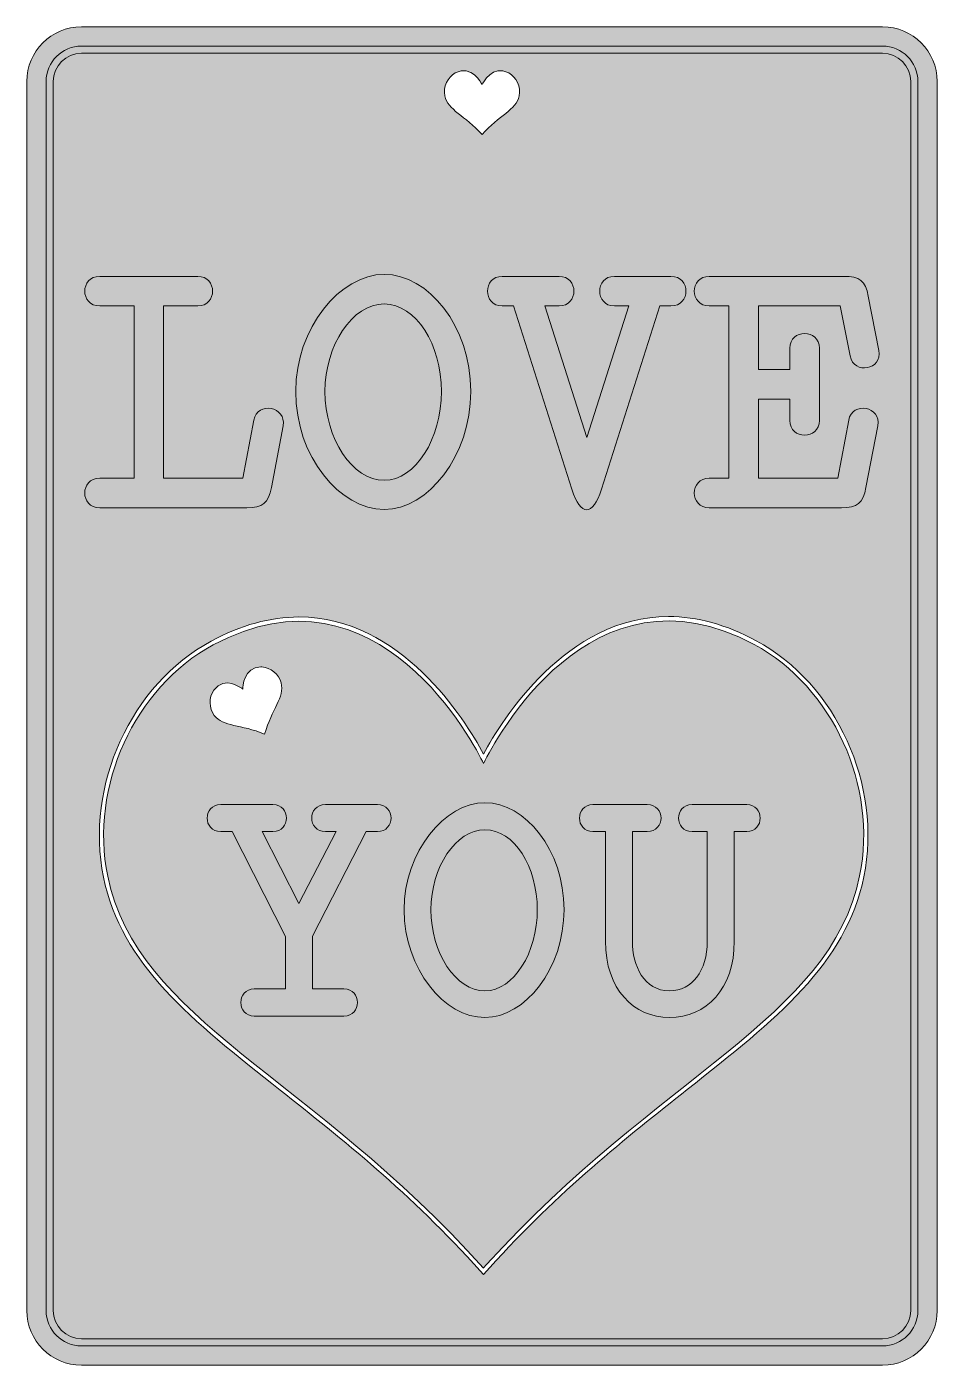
# Model space of a CAD drawing. Extents: x 15 to 672, y -983 to -17.
import ezdxf

# ---------------------------------------------------------------- set-up
doc = ezdxf.new("R2010")
doc.units = 0
doc.header["$MEASUREMENT"] = 0
doc.layers.add('Layer 1', color=7, linetype='Continuous', lineweight=0)

# ---------------------------------------------------------------- blocks, each defined once
blk = doc.blocks.new('Block_1')
at = {"layer": 'Layer 1', "true_color": 0x7c3800, "transparency": 33554687}
h = blk.add_hatch(color=36, dxfattribs=at)
h.dxf.hatch_style = 2
edge = h.paths.add_edge_path()
edge.add_spline(control_points=[(191.59, -349.5), (189.43, -360.55), (185.34, -364.15), (173.81, -364.15), (173.81, -364.15), (67.66, -364.15), (67.66, -364.15), (53.25, -364.15), (53.25, -342.77), (67.66, -342.77), (67.66, -342.77), (92.64, -342.77), (92.64, -342.77), (92.64, -342.77), (92.64, -218.36), (92.64, -218.36), (92.64, -218.36), (67.66, -218.36), (67.66, -218.36), (53.25, -218.36), (53.25, -196.99), (67.66, -196.99), (67.66, -196.99), (138.51, -196.99), (138.51, -196.99), (152.68, -196.99), (152.68, -218.36), (138.51, -218.36), (138.51, -218.36), (113.77, -218.36), (113.77, -218.36), (113.77, -218.36), (113.77, -342.77), (113.77, -342.77), (113.77, -342.77), (170.93, -342.77), (170.93, -342.77), (170.93, -342.77), (178.86, -300.74), (178.86, -300.74), (181.5, -287.05), (202.63, -290.9), (199.99, -304.83), (199.99, -304.83), (191.59, -349.5), (191.59, -349.5)], knot_values=[0, 0, 0, 0, 1, 1, 1, 2, 2, 2, 3, 3, 3, 4, 4, 4, 5, 5, 5, 6, 6, 6, 7, 7, 7, 8, 8, 8, 9, 9, 9, 10, 10, 10, 11, 11, 11, 12, 12, 12, 13, 13, 13, 14, 14, 14, 15, 15, 15, 15], degree=3, periodic=0)
h = blk.add_hatch(color=36, dxfattribs=at)
h.dxf.hatch_style = 2
edge = h.paths.add_edge_path()
edge.add_spline(control_points=[(273, -216.92), (249.95, -216.92), (230.25, -246.94), (230.25, -280.09), (230.25, -314.19), (249.95, -344.22), (273, -344.22), (295.82, -344.22), (314.31, -313.95), (314.31, -280.09), (314.31, -246.22), (296.06, -216.92), (273, -216.92)], knot_values=[0, 0, 0, 0, 1, 1, 1, 2, 2, 2, 3, 3, 3, 4, 4, 4, 4], degree=3, periodic=0)
edge = h.paths.add_edge_path()
edge.add_spline(control_points=[(273, -365.35), (241.06, -365.35), (209.12, -327.16), (209.12, -280.09), (209.12, -234.22), (241.3, -195.55), (273, -195.55), (304.71, -195.55), (335.45, -232.77), (335.45, -280.09), (335.45, -326.68), (304.71, -365.35), (273, -365.35)], knot_values=[0, 0, 0, 0, 1, 1, 1, 2, 2, 2, 3, 3, 3, 4, 4, 4, 4], degree=3, periodic=0)
h = blk.add_hatch(color=36, dxfattribs=at)
h.dxf.hatch_style = 2
edge = h.paths.add_edge_path()
edge.add_spline(control_points=[(471.87, -218.36), (471.87, -218.36), (429.84, -350.7), (429.84, -350.7), (423.59, -370.39), (414.71, -370.39), (408.46, -350.7), (408.46, -350.7), (366.43, -218.36), (366.43, -218.36), (366.43, -218.36), (358.26, -218.36), (358.26, -218.36), (344.09, -218.36), (344.09, -196.99), (358.26, -196.99), (358.26, -196.99), (399.33, -196.99), (399.33, -196.99), (413.5, -196.99), (413.5, -218.36), (399.33, -218.36), (399.33, -218.36), (389.01, -218.36), (389.01, -218.36), (389.01, -218.36), (419.27, -313.47), (419.27, -313.47), (419.27, -313.47), (449.53, -218.36), (449.53, -218.36), (449.53, -218.36), (439.2, -218.36), (439.2, -218.36), (425.03, -218.36), (425.03, -196.99), (439.2, -196.99), (439.2, -196.99), (480.03, -196.99), (480.03, -196.99), (494.44, -196.99), (494.44, -218.36), (480.03, -218.36), (480.03, -218.36), (471.87, -218.36), (471.87, -218.36)], knot_values=[0, 0, 0, 0, 1, 1, 1, 2, 2, 2, 3, 3, 3, 4, 4, 4, 5, 5, 5, 6, 6, 6, 7, 7, 7, 8, 8, 8, 9, 9, 9, 10, 10, 10, 11, 11, 11, 12, 12, 12, 13, 13, 13, 14, 14, 14, 15, 15, 15, 15], degree=3, periodic=0)
h = blk.add_hatch(color=36, dxfattribs=at)
h.dxf.hatch_style = 2
edge = h.paths.add_edge_path()
edge.add_spline(control_points=[(609.24, -254.39), (609.24, -254.39), (602.04, -218.36), (602.04, -218.36), (602.04, -218.36), (543.2, -218.36), (543.2, -218.36), (543.2, -218.36), (543.2, -264.24), (543.2, -264.24), (543.2, -264.24), (565.77, -264.24), (565.77, -264.24), (565.77, -264.24), (565.77, -248.87), (565.77, -248.87), (565.77, -234.7), (587.15, -234.7), (587.15, -248.87), (587.15, -248.87), (587.15, -300.98), (587.15, -300.98), (587.15, -315.15), (565.77, -315.15), (565.77, -300.98), (565.77, -300.98), (565.77, -285.61), (565.77, -285.61), (565.77, -285.61), (543.2, -285.61), (543.2, -285.61), (543.2, -285.61), (543.2, -342.77), (543.2, -342.77), (543.2, -342.77), (600.36, -342.77), (600.36, -342.77), (600.36, -342.77), (608.28, -300.74), (608.28, -300.74), (610.93, -287.05), (632.06, -290.9), (629.42, -304.83), (629.42, -304.83), (620.77, -349.5), (620.77, -349.5), (618.61, -360.55), (614.77, -364.15), (603, -364.15), (603, -364.15), (507.65, -364.15), (507.65, -364.15), (493.24, -364.15), (493.24, -342.77), (507.65, -342.77), (507.65, -342.77), (521.82, -342.77), (521.82, -342.77), (521.82, -342.77), (521.82, -218.36), (521.82, -218.36), (521.82, -218.36), (507.65, -218.36), (507.65, -218.36), (493.24, -218.36), (493.24, -196.99), (507.65, -196.99), (507.65, -196.99), (604.68, -196.99), (604.68, -196.99), (616.21, -196.99), (620.29, -200.11), (622.45, -211.4), (622.45, -211.4), (630.14, -250.55), (630.14, -250.55), (632.78, -264.24), (612.13, -268.56), (609.24, -254.39)], knot_values=[0, 0, 0, 0, 1, 1, 1, 2, 2, 2, 3, 3, 3, 4, 4, 4, 5, 5, 5, 6, 6, 6, 7, 7, 7, 8, 8, 8, 9, 9, 9, 10, 10, 10, 11, 11, 11, 12, 12, 12, 13, 13, 13, 14, 14, 14, 15, 15, 15, 16, 16, 16, 17, 17, 17, 18, 18, 18, 19, 19, 19, 20, 20, 20, 21, 21, 21, 22, 22, 22, 23, 23, 23, 24, 24, 24, 25, 25, 25, 26, 26, 26, 26], degree=3, periodic=0)
at = {"layer": 'Layer 1'}
for points, knots in [([(191.59, -349.5), (189.43, -360.55), (185.34, -364.15), (173.81, -364.15), (173.81, -364.15), (67.66, -364.15), (67.66, -364.15), (53.25, -364.15), (53.25, -342.77), (67.66, -342.77), (67.66, -342.77), (92.64, -342.77), (92.64, -342.77), (92.64, -342.77), (92.64, -218.36), (92.64, -218.36), (92.64, -218.36), (67.66, -218.36), (67.66, -218.36), (53.25, -218.36), (53.25, -196.99), (67.66, -196.99), (67.66, -196.99), (138.51, -196.99), (138.51, -196.99), (152.68, -196.99), (152.68, -218.36), (138.51, -218.36), (138.51, -218.36), (113.77, -218.36), (113.77, -218.36), (113.77, -218.36), (113.77, -342.77), (113.77, -342.77), (113.77, -342.77), (170.93, -342.77), (170.93, -342.77), (170.93, -342.77), (178.86, -300.74), (178.86, -300.74), (181.5, -287.05), (202.63, -290.9), (199.99, -304.83), (199.99, -304.83), (191.59, -349.5), (191.59, -349.5)], [0, 0, 0, 0, 1, 1, 1, 2, 2, 2, 3, 3, 3, 4, 4, 4, 5, 5, 5, 6, 6, 6, 7, 7, 7, 8, 8, 8, 9, 9, 9, 10, 10, 10, 11, 11, 11, 12, 12, 12, 13, 13, 13, 14, 14, 14, 15, 15, 15, 15]), ([(273, -365.35), (241.06, -365.35), (209.12, -327.16), (209.12, -280.09), (209.12, -234.22), (241.3, -195.55), (273, -195.55), (304.71, -195.55), (335.45, -232.77), (335.45, -280.09), (335.45, -326.68), (304.71, -365.35), (273, -365.35)], [0, 0, 0, 0, 1, 1, 1, 2, 2, 2, 3, 3, 3, 4, 4, 4, 4]), ([(471.87, -218.36), (471.87, -218.36), (429.84, -350.7), (429.84, -350.7), (423.59, -370.39), (414.71, -370.39), (408.46, -350.7), (408.46, -350.7), (366.43, -218.36), (366.43, -218.36), (366.43, -218.36), (358.26, -218.36), (358.26, -218.36), (344.09, -218.36), (344.09, -196.99), (358.26, -196.99), (358.26, -196.99), (399.33, -196.99), (399.33, -196.99), (413.5, -196.99), (413.5, -218.36), (399.33, -218.36), (399.33, -218.36), (389.01, -218.36), (389.01, -218.36), (389.01, -218.36), (419.27, -313.47), (419.27, -313.47), (419.27, -313.47), (449.53, -218.36), (449.53, -218.36), (449.53, -218.36), (439.2, -218.36), (439.2, -218.36), (425.03, -218.36), (425.03, -196.99), (439.2, -196.99), (439.2, -196.99), (480.03, -196.99), (480.03, -196.99), (494.44, -196.99), (494.44, -218.36), (480.03, -218.36), (480.03, -218.36), (471.87, -218.36), (471.87, -218.36)], [0, 0, 0, 0, 1, 1, 1, 2, 2, 2, 3, 3, 3, 4, 4, 4, 5, 5, 5, 6, 6, 6, 7, 7, 7, 8, 8, 8, 9, 9, 9, 10, 10, 10, 11, 11, 11, 12, 12, 12, 13, 13, 13, 14, 14, 14, 15, 15, 15, 15]), ([(609.24, -254.39), (609.24, -254.39), (602.04, -218.36), (602.04, -218.36), (602.04, -218.36), (543.2, -218.36), (543.2, -218.36), (543.2, -218.36), (543.2, -264.24), (543.2, -264.24), (543.2, -264.24), (565.77, -264.24), (565.77, -264.24), (565.77, -264.24), (565.77, -248.87), (565.77, -248.87), (565.77, -234.7), (587.15, -234.7), (587.15, -248.87), (587.15, -248.87), (587.15, -300.98), (587.15, -300.98), (587.15, -315.15), (565.77, -315.15), (565.77, -300.98), (565.77, -300.98), (565.77, -285.61), (565.77, -285.61), (565.77, -285.61), (543.2, -285.61), (543.2, -285.61), (543.2, -285.61), (543.2, -342.77), (543.2, -342.77), (543.2, -342.77), (600.36, -342.77), (600.36, -342.77), (600.36, -342.77), (608.28, -300.74), (608.28, -300.74), (610.93, -287.05), (632.06, -290.9), (629.42, -304.83), (629.42, -304.83), (620.77, -349.5), (620.77, -349.5), (618.61, -360.55), (614.77, -364.15), (603, -364.15), (603, -364.15), (507.65, -364.15), (507.65, -364.15), (493.24, -364.15), (493.24, -342.77), (507.65, -342.77), (507.65, -342.77), (521.82, -342.77), (521.82, -342.77), (521.82, -342.77), (521.82, -218.36), (521.82, -218.36), (521.82, -218.36), (507.65, -218.36), (507.65, -218.36), (493.24, -218.36), (493.24, -196.99), (507.65, -196.99), (507.65, -196.99), (604.68, -196.99), (604.68, -196.99), (616.21, -196.99), (620.29, -200.11), (622.45, -211.4), (622.45, -211.4), (630.14, -250.55), (630.14, -250.55), (632.78, -264.24), (612.13, -268.56), (609.24, -254.39)], [0, 0, 0, 0, 1, 1, 1, 2, 2, 2, 3, 3, 3, 4, 4, 4, 5, 5, 5, 6, 6, 6, 7, 7, 7, 8, 8, 8, 9, 9, 9, 10, 10, 10, 11, 11, 11, 12, 12, 12, 13, 13, 13, 14, 14, 14, 15, 15, 15, 16, 16, 16, 17, 17, 17, 18, 18, 18, 19, 19, 19, 20, 20, 20, 21, 21, 21, 22, 22, 22, 23, 23, 23, 24, 24, 24, 25, 25, 25, 26, 26, 26, 26]), ([(273, -216.92), (249.95, -216.92), (230.25, -246.94), (230.25, -280.09), (230.25, -314.19), (249.95, -344.22), (273, -344.22), (295.82, -344.22), (314.31, -313.95), (314.31, -280.09), (314.31, -246.22), (296.06, -216.92), (273, -216.92)], [0, 0, 0, 0, 1, 1, 1, 2, 2, 2, 3, 3, 3, 4, 4, 4, 4])]:
    blk.add_open_spline(points, degree=3, knots=knots, dxfattribs=at)
blk = doc.blocks.new('Block_2')
at = {"layer": 'Layer 1', "true_color": 0x7c3800, "transparency": 33554687}
h = blk.add_hatch(color=36, dxfattribs=at)
h.dxf.hatch_style = 2
edge = h.paths.add_edge_path()
edge.add_spline(control_points=[(259.98, -597.88), (259.98, -597.88), (221.36, -673.37), (221.36, -673.37), (221.36, -673.37), (221.36, -711.55), (221.36, -711.55), (221.36, -711.55), (243.96, -711.55), (243.96, -711.55), (256.91, -711.55), (256.91, -731.08), (243.96, -731.08), (243.96, -731.08), (179.22, -731.08), (179.22, -731.08), (166.28, -731.08), (166.28, -711.55), (179.22, -711.55), (179.22, -711.55), (201.83, -711.55), (201.83, -711.55), (201.83, -711.55), (201.83, -673.59), (201.83, -673.59), (201.83, -673.59), (163.21, -597.88), (163.21, -597.88), (163.21, -597.88), (155.09, -597.88), (155.09, -597.88), (141.92, -597.88), (141.92, -578.35), (155.09, -578.35), (155.09, -578.35), (192.61, -578.35), (192.61, -578.35), (205.78, -578.35), (205.78, -597.88), (192.61, -597.88), (192.61, -597.88), (184.93, -597.88), (184.93, -597.88), (184.93, -597.88), (211.48, -649.89), (211.48, -649.89), (211.48, -649.89), (238.25, -597.88), (238.25, -597.88), (238.25, -597.88), (230.57, -597.88), (230.57, -597.88), (217.41, -597.88), (217.41, -578.35), (230.57, -578.35), (230.57, -578.35), (268.1, -578.35), (268.1, -578.35), (281.27, -578.35), (281.27, -597.88), (268.1, -597.88), (268.1, -597.88), (259.98, -597.88), (259.98, -597.88)], knot_values=[0, 0, 0, 0, 1, 1, 1, 2, 2, 2, 3, 3, 3, 4, 4, 4, 5, 5, 5, 6, 6, 6, 7, 7, 7, 8, 8, 8, 9, 9, 9, 10, 10, 10, 11, 11, 11, 12, 12, 12, 13, 13, 13, 14, 14, 14, 15, 15, 15, 16, 16, 16, 17, 17, 17, 18, 18, 18, 19, 19, 19, 20, 20, 20, 21, 21, 21, 21], degree=3, periodic=0)
h = blk.add_hatch(color=36, dxfattribs=at)
h.dxf.hatch_style = 2
edge = h.paths.add_edge_path()
edge.add_spline(control_points=[(345.77, -596.56), (324.71, -596.56), (306.71, -624), (306.71, -654.28), (306.71, -685.44), (324.71, -712.87), (345.77, -712.87), (366.62, -712.87), (383.52, -685.22), (383.52, -654.28), (383.52, -623.34), (366.84, -596.56), (345.77, -596.56)], knot_values=[0, 0, 0, 0, 1, 1, 1, 2, 2, 2, 3, 3, 3, 4, 4, 4, 4], degree=3, periodic=0)
edge = h.paths.add_edge_path()
edge.add_spline(control_points=[(345.77, -732.18), (316.59, -732.18), (287.4, -697.29), (287.4, -654.28), (287.4, -612.36), (316.81, -577.03), (345.77, -577.03), (374.74, -577.03), (402.83, -611.05), (402.83, -654.28), (402.83, -696.85), (374.74, -732.18), (345.77, -732.18)], knot_values=[0, 0, 0, 0, 1, 1, 1, 2, 2, 2, 3, 3, 3, 4, 4, 4, 4], degree=3, periodic=0)
h = blk.add_hatch(color=36, dxfattribs=at)
h.dxf.hatch_style = 2
edge = h.paths.add_edge_path()
edge.add_spline(control_points=[(525.71, -597.88), (525.71, -597.88), (525.71, -677.1), (525.71, -677.1), (525.71, -711.33), (505.52, -732.18), (478.96, -732.18), (453.29, -732.18), (432.66, -711.55), (432.66, -677.1), (432.66, -677.1), (432.66, -597.88), (432.66, -597.88), (432.66, -597.88), (423.66, -597.88), (423.66, -597.88), (410.72, -597.88), (410.72, -578.35), (423.66, -578.35), (423.66, -578.35), (462.94, -578.35), (462.94, -578.35), (476.11, -578.35), (476.11, -597.88), (462.94, -597.88), (462.94, -597.88), (452.19, -597.88), (452.19, -597.88), (452.19, -597.88), (452.19, -677.1), (452.19, -677.1), (452.19, -694.44), (460.31, -712.87), (478.96, -712.87), (495.42, -712.87), (506.17, -698.39), (506.17, -677.1), (506.17, -677.1), (506.17, -597.88), (506.17, -597.88), (506.17, -597.88), (495.2, -597.88), (495.2, -597.88), (482.26, -597.88), (482.26, -578.35), (495.2, -578.35), (495.2, -578.35), (534.7, -578.35), (534.7, -578.35), (547.65, -578.35), (547.65, -597.88), (534.7, -597.88), (534.7, -597.88), (525.71, -597.88), (525.71, -597.88)], knot_values=[0, 0, 0, 0, 1, 1, 1, 2, 2, 2, 3, 3, 3, 4, 4, 4, 5, 5, 5, 6, 6, 6, 7, 7, 7, 8, 8, 8, 9, 9, 9, 10, 10, 10, 11, 11, 11, 12, 12, 12, 13, 13, 13, 14, 14, 14, 15, 15, 15, 16, 16, 16, 17, 17, 17, 18, 18, 18, 18], degree=3, periodic=0)
at = {"layer": 'Layer 1'}
for points, knots in [([(259.98, -597.88), (259.98, -597.88), (221.36, -673.37), (221.36, -673.37), (221.36, -673.37), (221.36, -711.55), (221.36, -711.55), (221.36, -711.55), (243.96, -711.55), (243.96, -711.55), (256.91, -711.55), (256.91, -731.08), (243.96, -731.08), (243.96, -731.08), (179.22, -731.08), (179.22, -731.08), (166.28, -731.08), (166.28, -711.55), (179.22, -711.55), (179.22, -711.55), (201.83, -711.55), (201.83, -711.55), (201.83, -711.55), (201.83, -673.59), (201.83, -673.59), (201.83, -673.59), (163.21, -597.88), (163.21, -597.88), (163.21, -597.88), (155.09, -597.88), (155.09, -597.88), (141.92, -597.88), (141.92, -578.35), (155.09, -578.35), (155.09, -578.35), (192.61, -578.35), (192.61, -578.35), (205.78, -578.35), (205.78, -597.88), (192.61, -597.88), (192.61, -597.88), (184.93, -597.88), (184.93, -597.88), (184.93, -597.88), (211.48, -649.89), (211.48, -649.89), (211.48, -649.89), (238.25, -597.88), (238.25, -597.88), (238.25, -597.88), (230.57, -597.88), (230.57, -597.88), (217.41, -597.88), (217.41, -578.35), (230.57, -578.35), (230.57, -578.35), (268.1, -578.35), (268.1, -578.35), (281.27, -578.35), (281.27, -597.88), (268.1, -597.88), (268.1, -597.88), (259.98, -597.88), (259.98, -597.88)], [0, 0, 0, 0, 1, 1, 1, 2, 2, 2, 3, 3, 3, 4, 4, 4, 5, 5, 5, 6, 6, 6, 7, 7, 7, 8, 8, 8, 9, 9, 9, 10, 10, 10, 11, 11, 11, 12, 12, 12, 13, 13, 13, 14, 14, 14, 15, 15, 15, 16, 16, 16, 17, 17, 17, 18, 18, 18, 19, 19, 19, 20, 20, 20, 21, 21, 21, 21]), ([(345.77, -732.18), (316.59, -732.18), (287.4, -697.29), (287.4, -654.28), (287.4, -612.36), (316.81, -577.03), (345.77, -577.03), (374.74, -577.03), (402.83, -611.05), (402.83, -654.28), (402.83, -696.85), (374.74, -732.18), (345.77, -732.18)], [0, 0, 0, 0, 1, 1, 1, 2, 2, 2, 3, 3, 3, 4, 4, 4, 4]), ([(525.71, -597.88), (525.71, -597.88), (525.71, -677.1), (525.71, -677.1), (525.71, -711.33), (505.52, -732.18), (478.96, -732.18), (453.29, -732.18), (432.66, -711.55), (432.66, -677.1), (432.66, -677.1), (432.66, -597.88), (432.66, -597.88), (432.66, -597.88), (423.66, -597.88), (423.66, -597.88), (410.72, -597.88), (410.72, -578.35), (423.66, -578.35), (423.66, -578.35), (462.94, -578.35), (462.94, -578.35), (476.11, -578.35), (476.11, -597.88), (462.94, -597.88), (462.94, -597.88), (452.19, -597.88), (452.19, -597.88), (452.19, -597.88), (452.19, -677.1), (452.19, -677.1), (452.19, -694.44), (460.31, -712.87), (478.96, -712.87), (495.42, -712.87), (506.17, -698.39), (506.17, -677.1), (506.17, -677.1), (506.17, -597.88), (506.17, -597.88), (506.17, -597.88), (495.2, -597.88), (495.2, -597.88), (482.26, -597.88), (482.26, -578.35), (495.2, -578.35), (495.2, -578.35), (534.7, -578.35), (534.7, -578.35), (547.65, -578.35), (547.65, -597.88), (534.7, -597.88), (534.7, -597.88), (525.71, -597.88), (525.71, -597.88)], [0, 0, 0, 0, 1, 1, 1, 2, 2, 2, 3, 3, 3, 4, 4, 4, 5, 5, 5, 6, 6, 6, 7, 7, 7, 8, 8, 8, 9, 9, 9, 10, 10, 10, 11, 11, 11, 12, 12, 12, 13, 13, 13, 14, 14, 14, 15, 15, 15, 16, 16, 16, 17, 17, 17, 18, 18, 18, 18]), ([(345.77, -596.56), (324.71, -596.56), (306.71, -624), (306.71, -654.28), (306.71, -685.44), (324.71, -712.87), (345.77, -712.87), (366.62, -712.87), (383.52, -685.22), (383.52, -654.28), (383.52, -623.34), (366.84, -596.56), (345.77, -596.56)], [0, 0, 0, 0, 1, 1, 1, 2, 2, 2, 3, 3, 3, 4, 4, 4, 4])]:
    blk.add_open_spline(points, degree=3, knots=knots, dxfattribs=at)
blk = doc.blocks.new('Block_0')
at = {"layer": 'Layer 1', "true_color": 0xffe3b6, "transparency": 33554687}
h = blk.add_hatch(color=254, dxfattribs=at)
h.dxf.hatch_style = 2
edge = h.paths.add_edge_path()
edge.add_spline(control_points=[(619.25, -630.46), (606.32, -693.63), (555.76, -733.59), (491.75, -784.2), (448.25, -818.6), (398.95, -857.58), (349.23, -912.61), (349.23, -912.61), (344.67, -917.7), (344.67, -917.7), (344.67, -917.7), (342.35, -915.12), (342.35, -915.12), (291.99, -858.95), (242, -819.41), (197.88, -784.53), (133.87, -733.92), (83.31, -693.94), (70.38, -630.77), (56.9, -564.88), (90.31, -491.63), (148.13, -460.38), (169.53, -448.81), (190.83, -442.95), (211.44, -442.95), (285.02, -442.95), (331.1, -516.65), (344.73, -541.89), (358.02, -517.23), (404.38, -442.64), (478.19, -442.64), (498.8, -442.64), (520.1, -448.5), (541.5, -460.07), (599.32, -491.32), (632.73, -564.57), (619.25, -630.46)], knot_values=[0, 0, 0, 0, 1, 1, 1, 2, 2, 2, 3, 3, 3, 4, 4, 4, 5, 5, 5, 6, 6, 6, 7, 7, 7, 8, 8, 8, 9, 9, 9, 10, 10, 10, 11, 11, 11, 12, 12, 12, 12], degree=3, periodic=0)
edge = h.paths.add_edge_path()
edge.add_spline(control_points=[(324.33, -50.13), (336.11, -43.77), (343.02, -57.42), (343.61, -58.58), (343.61, -58.58), (343.64, -58.52), (343.64, -58.52), (343.64, -58.52), (343.64, -58.51), (343.64, -58.51), (344.34, -57.12), (351.22, -43.78), (362.89, -50.1), (368.51, -53.14), (371.73, -60.2), (370.42, -66.6), (368.31, -76.92), (355.95, -80.81), (343.61, -94.56), (343.61, -94.56), (343.61, -94.6), (343.61, -94.6), (331.28, -80.84), (318.91, -76.95), (316.79, -66.63), (315.49, -60.23), (318.71, -53.17), (324.33, -50.13)], knot_values=[0, 0, 0, 0, 1, 1, 1, 2, 2, 2, 3, 3, 3, 4, 4, 4, 5, 5, 5, 6, 6, 6, 7, 7, 7, 8, 8, 8, 9, 9, 9, 9], degree=3, periodic=0)
edge = h.paths.add_edge_path()
edge.add_spline(control_points=[(632.67, -16.78), (632.67, -16.78), (54.57, -16.78), (54.57, -16.78), (32.73, -16.78), (15.02, -34.48), (15.02, -56.31), (15.02, -56.31), (15.02, -943.69), (15.02, -943.69), (15.02, -965.52), (32.73, -983.22), (54.57, -983.22), (54.57, -983.22), (632.67, -983.22), (632.67, -983.22), (654.5, -983.22), (672.2, -965.52), (672.2, -943.69), (672.2, -943.69), (672.2, -56.31), (672.2, -56.31), (672.2, -34.48), (654.5, -16.78), (632.67, -16.78)], knot_values=[0, 0, 0, 0, 1, 1, 1, 2, 2, 2, 3, 3, 3, 4, 4, 4, 5, 5, 5, 6, 6, 6, 7, 7, 7, 8, 8, 8, 8], degree=3, periodic=0)
at = {"layer": 'Layer 1', "true_color": 0x7c3800, "transparency": 33554687}
h = blk.add_hatch(color=36, dxfattribs=at)
h.dxf.hatch_style = 2
edge = h.paths.add_edge_path()
edge.add_spline(control_points=[(632.67, -30.71), (632.67, -30.71), (54.57, -30.71), (54.57, -30.71), (40.44, -30.71), (28.95, -42.19), (28.95, -56.31), (28.95, -56.31), (28.95, -943.69), (28.95, -943.69), (28.95, -957.81), (40.44, -969.29), (54.57, -969.29), (54.57, -969.29), (632.67, -969.29), (632.67, -969.29), (646.78, -969.29), (658.27, -957.81), (658.27, -943.69), (658.27, -943.69), (658.27, -56.31), (658.27, -56.31), (658.27, -42.19), (646.78, -30.71), (632.67, -30.71), (632.67, -30.71), (632.67, -30.71), (632.67, -30.71)], knot_values=[0, 0, 0, 0, 1, 1, 1, 2, 2, 2, 3, 3, 3, 4, 4, 4, 5, 5, 5, 6, 6, 6, 7, 7, 7, 8, 8, 8, 9, 9, 9, 9], degree=3, periodic=0)
edge = h.paths.add_edge_path()
edge.add_spline(control_points=[(632.67, -35.84), (643.96, -35.84), (653.14, -45.02), (653.14, -56.31), (653.14, -56.31), (653.14, -943.69), (653.14, -943.69), (653.14, -954.98), (643.96, -964.16), (632.67, -964.16), (632.67, -964.16), (54.57, -964.16), (54.57, -964.16), (43.27, -964.16), (34.08, -954.98), (34.08, -943.69), (34.08, -943.69), (34.08, -56.31), (34.08, -56.31), (34.08, -45.02), (43.27, -35.84), (54.57, -35.84), (54.57, -35.84), (632.67, -35.84), (632.67, -35.84)], knot_values=[0, 0, 0, 0, 1, 1, 1, 2, 2, 2, 3, 3, 3, 4, 4, 4, 5, 5, 5, 6, 6, 6, 7, 7, 7, 8, 8, 8, 8], degree=3, periodic=0)
edge.add_line((632.67, -35.84), (632.67, -35.84))
at = {"layer": 'Layer 1', "true_color": 0xffe3b6, "transparency": 33554687}
h = blk.add_hatch(color=254, dxfattribs=at)
h.dxf.hatch_style = 2
edge = h.paths.add_edge_path()
edge.add_spline(control_points=[(186.71, -527.47), (169.62, -520.45), (156.78, -522.33), (150.4, -513.98), (146.43, -508.78), (146.24, -501.01), (149.98, -495.84), (157.81, -484.97), (169.98, -494.24), (171.02, -495.05), (171.02, -495.05), (171.02, -494.97), (171.02, -494.97), (171.04, -493.45), (171.41, -478.99), (183.94, -478.99), (184.17, -478.99), (184.43, -478.99), (184.68, -479.01), (191.06, -479.29), (197.04, -484.25), (198.64, -490.58), (201.24, -500.78), (191.81, -509.68), (186.69, -527.44), (186.69, -527.44), (186.71, -527.47), (186.71, -527.47)], knot_values=[0, 0, 0, 0, 1, 1, 1, 2, 2, 2, 3, 3, 3, 4, 4, 4, 5, 5, 5, 6, 6, 6, 7, 7, 7, 8, 8, 8, 9, 9, 9, 9], degree=3, periodic=0)
edge = h.paths.add_edge_path()
edge.add_spline(control_points=[(540.02, -462.81), (421.87, -398.95), (352.14, -533.93), (345.07, -547.95), (345.07, -547.95), (345.03, -548.04), (345.03, -548.04), (345.03, -548.04), (344.73, -548.63), (344.73, -548.63), (338.82, -536.81), (268.86, -398.67), (149.61, -463.12), (92.74, -493.85), (60.17, -565.36), (73.43, -630.15), (94.78, -734.43), (219.89, -773.87), (344.67, -913.03), (344.67, -913.03), (344.81, -912.88), (344.81, -912.88), (344.81, -912.88), (346.92, -910.53), (346.92, -910.53), (471.07, -773.12), (594.96, -733.58), (616.2, -629.84), (629.46, -565.05), (596.87, -493.54), (540.02, -462.81)], knot_values=[0, 0, 0, 0, 1, 1, 1, 2, 2, 2, 3, 3, 3, 4, 4, 4, 5, 5, 5, 6, 6, 6, 7, 7, 7, 8, 8, 8, 9, 9, 9, 10, 10, 10, 10], degree=3, periodic=0)
at = {"layer": 'Layer 1'}
for points, knots in [([(632.67, -16.78), (632.67, -16.78), (54.57, -16.78), (54.57, -16.78), (32.73, -16.78), (15.02, -34.48), (15.02, -56.31), (15.02, -56.31), (15.02, -943.69), (15.02, -943.69), (15.02, -965.52), (32.73, -983.22), (54.57, -983.22), (54.57, -983.22), (632.67, -983.22), (632.67, -983.22), (654.5, -983.22), (672.2, -965.52), (672.2, -943.69), (672.2, -943.69), (672.2, -56.31), (672.2, -56.31), (672.2, -34.48), (654.5, -16.78), (632.67, -16.78)], [0, 0, 0, 0, 1, 1, 1, 2, 2, 2, 3, 3, 3, 4, 4, 4, 5, 5, 5, 6, 6, 6, 7, 7, 7, 8, 8, 8, 8]), ([(632.67, -30.71), (632.67, -30.71), (54.57, -30.71), (54.57, -30.71), (40.44, -30.71), (28.95, -42.19), (28.95, -56.31), (28.95, -56.31), (28.95, -943.69), (28.95, -943.69), (28.95, -957.81), (40.44, -969.29), (54.57, -969.29), (54.57, -969.29), (632.67, -969.29), (632.67, -969.29), (646.78, -969.29), (658.27, -957.81), (658.27, -943.69), (658.27, -943.69), (658.27, -56.31), (658.27, -56.31), (658.27, -42.19), (646.78, -30.71), (632.67, -30.71), (632.67, -30.71), (632.67, -30.71), (632.67, -30.71)], [0, 0, 0, 0, 1, 1, 1, 2, 2, 2, 3, 3, 3, 4, 4, 4, 5, 5, 5, 6, 6, 6, 7, 7, 7, 8, 8, 8, 9, 9, 9, 9]), ([(632.67, -35.84), (643.96, -35.84), (653.14, -45.02), (653.14, -56.31), (653.14, -56.31), (653.14, -943.69), (653.14, -943.69), (653.14, -954.98), (643.96, -964.16), (632.67, -964.16), (632.67, -964.16), (54.57, -964.16), (54.57, -964.16), (43.27, -964.16), (34.08, -954.98), (34.08, -943.69), (34.08, -943.69), (34.08, -56.31), (34.08, -56.31), (34.08, -45.02), (43.27, -35.84), (54.57, -35.84), (54.57, -35.84), (632.67, -35.84), (632.67, -35.84)], [0, 0, 0, 0, 1, 1, 1, 2, 2, 2, 3, 3, 3, 4, 4, 4, 5, 5, 5, 6, 6, 6, 7, 7, 7, 8, 8, 8, 8]), ([(324.33, -50.13), (336.11, -43.77), (343.02, -57.42), (343.61, -58.58), (343.61, -58.58), (343.64, -58.52), (343.64, -58.52), (343.64, -58.52), (343.64, -58.51), (343.64, -58.51), (344.34, -57.12), (351.22, -43.78), (362.89, -50.1), (368.51, -53.14), (371.73, -60.2), (370.42, -66.6), (368.31, -76.92), (355.95, -80.81), (343.61, -94.56), (343.61, -94.56), (343.61, -94.6), (343.61, -94.6), (331.28, -80.84), (318.91, -76.95), (316.79, -66.63), (315.49, -60.23), (318.71, -53.17), (324.33, -50.13)], [0, 0, 0, 0, 1, 1, 1, 2, 2, 2, 3, 3, 3, 4, 4, 4, 5, 5, 5, 6, 6, 6, 7, 7, 7, 8, 8, 8, 9, 9, 9, 9]), ([(540.02, -462.81), (421.87, -398.95), (352.14, -533.93), (345.07, -547.95), (345.07, -547.95), (345.03, -548.04), (345.03, -548.04), (345.03, -548.04), (344.73, -548.63), (344.73, -548.63), (338.82, -536.81), (268.86, -398.67), (149.61, -463.12), (92.74, -493.85), (60.17, -565.36), (73.43, -630.15), (94.78, -734.43), (219.89, -773.87), (344.67, -913.03), (344.67, -913.03), (344.81, -912.88), (344.81, -912.88), (344.81, -912.88), (346.92, -910.53), (346.92, -910.53), (471.07, -773.12), (594.96, -733.58), (616.2, -629.84), (629.46, -565.05), (596.87, -493.54), (540.02, -462.81)], [0, 0, 0, 0, 1, 1, 1, 2, 2, 2, 3, 3, 3, 4, 4, 4, 5, 5, 5, 6, 6, 6, 7, 7, 7, 8, 8, 8, 9, 9, 9, 10, 10, 10, 10]), ([(619.25, -630.46), (606.32, -693.63), (555.76, -733.59), (491.75, -784.2), (448.25, -818.6), (398.95, -857.58), (349.23, -912.61), (349.23, -912.61), (344.67, -917.7), (344.67, -917.7), (344.67, -917.7), (342.35, -915.12), (342.35, -915.12), (291.99, -858.95), (242, -819.41), (197.88, -784.53), (133.87, -733.92), (83.31, -693.94), (70.38, -630.77), (56.9, -564.88), (90.31, -491.63), (148.13, -460.38), (169.53, -448.81), (190.83, -442.95), (211.44, -442.95), (285.02, -442.95), (331.1, -516.65), (344.73, -541.89), (358.02, -517.23), (404.38, -442.64), (478.19, -442.64), (498.8, -442.64), (520.1, -448.5), (541.5, -460.07), (599.32, -491.32), (632.73, -564.57), (619.25, -630.46)], [0, 0, 0, 0, 1, 1, 1, 2, 2, 2, 3, 3, 3, 4, 4, 4, 5, 5, 5, 6, 6, 6, 7, 7, 7, 8, 8, 8, 9, 9, 9, 10, 10, 10, 11, 11, 11, 12, 12, 12, 12]), ([(186.71, -527.47), (169.62, -520.45), (156.78, -522.33), (150.4, -513.98), (146.43, -508.78), (146.24, -501.01), (149.98, -495.84), (157.81, -484.97), (169.98, -494.24), (171.02, -495.05), (171.02, -495.05), (171.02, -494.97), (171.02, -494.97), (171.04, -493.45), (171.41, -478.99), (183.94, -478.99), (184.17, -478.99), (184.43, -478.99), (184.68, -479.01), (191.06, -479.29), (197.04, -484.25), (198.64, -490.58), (201.24, -500.78), (191.81, -509.68), (186.69, -527.44), (186.69, -527.44), (186.71, -527.47), (186.71, -527.47)], [0, 0, 0, 0, 1, 1, 1, 2, 2, 2, 3, 3, 3, 4, 4, 4, 5, 5, 5, 6, 6, 6, 7, 7, 7, 8, 8, 8, 9, 9, 9, 9])]:
    blk.add_open_spline(points, degree=3, knots=knots, dxfattribs=at)
for name in ['Block_1', 'Block_2']:
    blk.add_blockref(name, (0, 0), dxfattribs=at)

msp = doc.modelspace()

# ---------------------------------------------------------------- block references
at = {"layer": 'Layer 1'}
msp.add_blockref('Block_0', (0, 0), dxfattribs=at)

doc.saveas('drawing.dxf')
